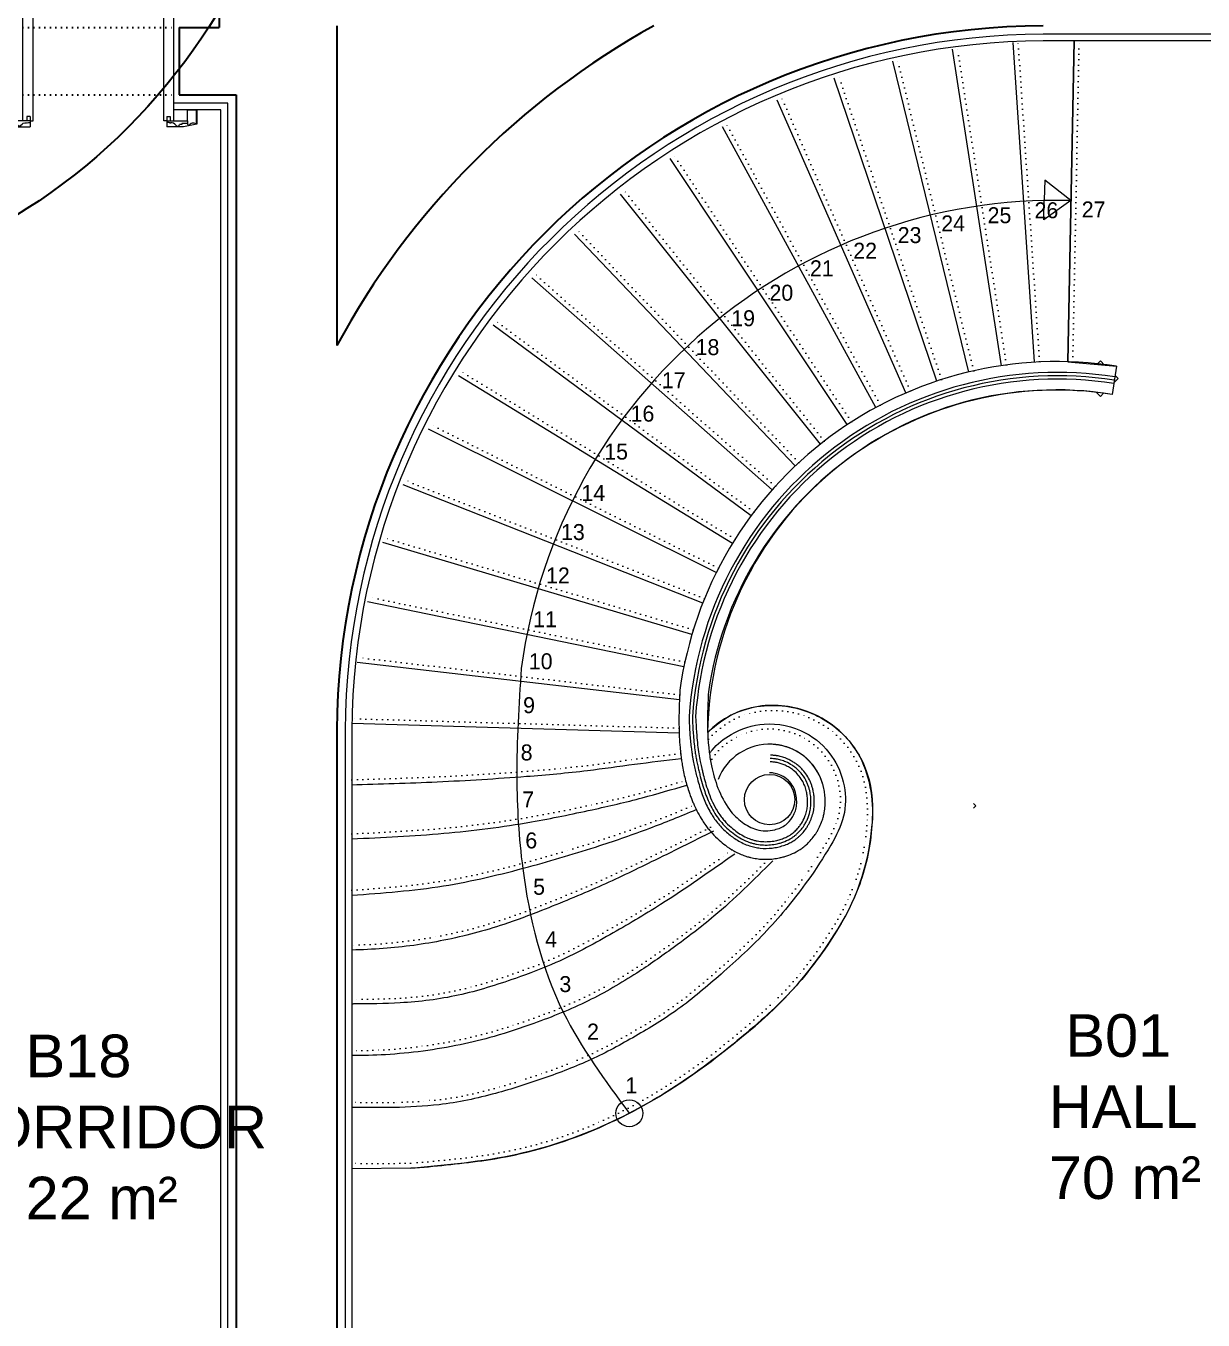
# Model space of a CAD drawing. Header units: millimetres. Extents: x 4346 to 24970, y -10214 to -5839.
# Drawn here: x 6096 to 6798, y -8103 to -7332 of the extents above; entities that cross this region are included whole.
import ezdxf

# ---------------------------------------------------------------- set-up
doc = ezdxf.new("R2010")
doc.units = ezdxf.units.MM
doc.linetypes.add('A190-SU-10.01-01_R01$0$DOT2', pattern=[3.175, 0, -3.175])
for name, color, linetype, lineweight in [('a_merdiven', 115, 'Continuous', 0), ('Duvar', 7, 'Continuous', 30), ('duvar mevcut', 55, 'Continuous', 30), ('QAPI_UST_KESIM', 1, 'Continuous', 5), ('WL - ALÇIPAN KAPLAMA', 30, 'Continuous', 15), ('YAZıMAHAL', 152, 'Continuous', 20)]:
    doc.layers.add(name, color=color, linetype=linetype, lineweight=lineweight)
doc.layers.add('a_mermer', color=143, linetype='Continuous', lineweight=0, transparency=0.2)
doc.layers.add('a_parke', color=35, linetype='Continuous', lineweight=0, transparency=0.2)
doc.styles.add('STYLUS BT', font='stylu.ttf')

# ---------------------------------------------------------------- blocks, each defined once
blk = doc.blocks.new('strs')
at = {"layer": 'a_merdiven'}
for p, q in [((19685.5, -1352.95), (19656.32, -1164.43)), ((19705.17, -1350.67), (19692.44, -1160.43)), ((19724.96, -1350.6), (19728.78, -1159.48)), ((19666.07, -1356.72), (19620.67, -1171.51)), ((19647.01, -1362.13), (19585.77, -1181.64)), ((19628.49, -1369.2), (19551.85, -1194.73)), ((19610.65, -1377.87), (19519.18, -1210.69)), ((19593.63, -1388.06), (19488, -1229.41)), ((19577.56, -1399.71), (19458.53, -1250.75)), ((19562.57, -1412.72), (19431, -1274.55)), ((19548.77, -1426.99), (19405.61, -1300.65)), ((19536.26, -1442.42), (19382.54, -1328.85)), ((19754.06, -1353.29), (19751.41, -1370.08)), ((19525.15, -1458.88), (19361.99, -1358.95)), ((19515.52, -1476.26), (19344.1, -1390.73)), ((19507.45, -1494.4), (19329, -1423.95)), ((19501, -1513.18), (19316.82, -1458.37)), ((19496.21, -1532.45), (19307.66, -1493.74)), ((19493.62, -1552.12), (19301.58, -1529.8)), ((19493.43, -1571.91), (19298.65, -1566.26)), ((19323.38, -1795.01), (19298.37, -1795.04)), ((19333.44, -1831.19), (19298.37, -1831.43))]:
    blk.add_line(p, q, dxfattribs=at)
at = {"layer": 'a_merdiven', "color": 31, "linetype": 'A190-SU-10.01-01_R01$0$DOT2', "true_color": 0xfecc66}
for p, q in [((19688.47, -1352.53), (19659.29, -1163.98)), ((19708.17, -1350.47), (19695.44, -1160.24)), ((19727.96, -1350.7), (19731.78, -1159.48)), ((19668.98, -1356.01), (19623.59, -1170.81)), ((19649.86, -1361.2), (19588.61, -1180.69)), ((19631.25, -1368.03), (19554.61, -1193.54)), ((19613.3, -1376.46), (19521.82, -1209.27)), ((19596.15, -1386.43), (19490.51, -1227.76)), ((19579.93, -1397.86), (19460.89, -1248.89)), ((19564.76, -1410.67), (19433.19, -1272.5)), ((19550.77, -1424.76), (19407.61, -1298.42)), ((19538.06, -1440.02), (19384.35, -1326.45)), ((19526.74, -1456.34), (19363.58, -1356.41)), ((19516.88, -1473.58), (19345.46, -1388.06)), ((19508.57, -1491.62), (19330.13, -1421.17)), ((19501.87, -1510.31), (19317.71, -1455.51)), ((19496.82, -1529.51), (19308.3, -1490.81)), ((19493.75, -1549.11), (19301.93, -1526.82)), ((19493.34, -1568.9), (19298.73, -1563.27)), ((19323.38, -1792.01), (19298.37, -1792.04)), ((19333.42, -1828.19), (19298.37, -1828.43))]:
    blk.add_line(p, q, dxfattribs=at)
at = {"layer": 'a_merdiven', "color": 6}
for points in [[(19726.88, -1254.55), (19711.27, -1242.41), (19711.04, -1254.23)], [(19726.88, -1254.55), (19710.8, -1266.06), (19711.04, -1254.23)]]:
    blk.add_lwpolyline(points, dxfattribs=at)
at = {"layer": 'a_merdiven'}
blk.add_circle((19547.33, -1611.54), 15, dxfattribs=at)
at = {"layer": 'a_merdiven', "color": 6}
blk.add_circle((19463.72, -1798.41), 8, dxfattribs=at)
for centre, radius, start, end in [((19718.42, -1576.46), 322.02, 88.49533, 172.31332), ((19718.95, -1577.1), 220.12, 81.08506, 176.07052), ((19718.93, -1577.13), 218.14, 81.08179, 176.05249), ((19718.87, -1577.21), 216.22, 81.07141, 175.99595)]:
    blk.add_arc(centre, radius, start, end, dxfattribs=at)
at = {"layer": 'a_merdiven'}
for centre, radius, start, end in [((19718.68, -1577.5), 226.98, 81.03248, 172.09795), ((19718.68, -1577.5), 209.98, 81.03248, 171.70322), ((19547.33, -1611.54), 33, 15.80292, 158.69881)]:
    blk.add_arc(centre, radius, start, end, dxfattribs=at)
at = {"layer": 'a_merdiven', "color": 6}
blk.add_spline([(19399.29, -1533.39), (19396.66, -1598.07, 0), (19400.2, -1652.5, 0), (19424.37, -1738.11, 0), (19463.72, -1798.41)], degree=3, dxfattribs=at)
at = {"layer": 'a_merdiven'}
for points, knots in [([(19493.85, -1546.29), (19493.77, -1548.96), (19493.63, -1551.69), (19493.45, -1556.05), (19493.39, -1557.65), (19493.33, -1560.48), (19493.31, -1561.71), (19493.29, -1564.17), (19493.29, -1565.4), (19493.33, -1569.12), (19493.4, -1571.61), (19493.63, -1576.19), (19493.78, -1578.28), (19494.09, -1581.73), (19494.23, -1583.09), (19494.5, -1585.48), (19494.64, -1586.52), (19494.93, -1588.61), (19495.09, -1589.67), (19495.49, -1592.13), (19495.75, -1593.54), (19496.34, -1596.38), (19496.66, -1597.8), (19497.73, -1602.03), (19498.57, -1604.84), (19499.85, -1608.53), (19500.18, -1609.44), (19500.82, -1611.09), (19501.11, -1611.83), (19501.73, -1613.34), (19502.06, -1614.1), (19503.07, -1616.38), (19503.82, -1617.91), (19505.44, -1620.96), (19506.31, -1622.48), (19507.89, -1624.94), (19508.54, -1625.9), (19509.81, -1627.65), (19510.42, -1628.45), (19511.68, -1630), (19512.34, -1630.77), (19514.36, -1633), (19515.8, -1634.43), (19518.48, -1636.8), (19519.69, -1637.78), (19522.49, -1639.85), (19524.16, -1640.97), (19527.84, -1643.04), (19529.84, -1644), (19532.74, -1645.06), (19533.46, -1645.3), (19534.8, -1645.7), (19535.4, -1645.87), (19536.6, -1646.16), (19537.2, -1646.29), (19539, -1646.64), (19540.2, -1646.8), (19544.18, -1647.18), (19546.93, -1647.13), (19550.84, -1646.67), (19552.03, -1646.47), (19553.93, -1646.07), (19554.65, -1645.9), (19556.1, -1645.51), (19556.83, -1645.29), (19559.05, -1644.55), (19560.57, -1643.94), (19563.62, -1642.43), (19565.15, -1641.52), (19567.04, -1640.16), (19567.41, -1639.87), (19568.14, -1639.3), (19568.49, -1639), (19569.52, -1638.1), (19570.18, -1637.48), (19571.73, -1635.88), (19572.58, -1634.88), (19573.87, -1633.19), (19574.35, -1632.52), (19575.15, -1631.3), (19575.48, -1630.77), (19576.12, -1629.68), (19576.42, -1629.12), (19577.3, -1627.42), (19577.82, -1626.25), (19578.63, -1624.11), (19578.95, -1623.17), (19579.44, -1621.44), (19579.63, -1620.67), (19579.88, -1619.4), (19579.97, -1618.93), (19580.11, -1618.08), (19580.16, -1617.7), (19580.25, -1616.97), (19580.29, -1616.61), (19580.39, -1615.54), (19580.43, -1614.85), (19580.48, -1613.41), (19580.47, -1612.67), (19580.45, -1611.56), (19580.43, -1611.17), (19580.4, -1610.53), (19580.38, -1610.26), (19580.34, -1609.73), (19580.32, -1609.46), (19580.24, -1608.63), (19580.18, -1608.07), (19579.95, -1606.34), (19579.73, -1605.13), (19579.28, -1603.27), (19579.12, -1602.65), (19578.75, -1601.43), (19578.55, -1600.82), (19577.89, -1599.03), (19577.38, -1597.86), (19576.2, -1595.51), (19575.52, -1594.33), (19573.41, -1591.17), (19571.83, -1589.29), (19569.52, -1587.1), (19568.99, -1586.63), (19567.95, -1585.77), (19567.45, -1585.37), (19566.43, -1584.63), (19565.91, -1584.27), (19564.35, -1583.26), (19563.3, -1582.66), (19561.38, -1581.7), (19560.52, -1581.31), (19559.32, -1580.82), (19558.97, -1580.68), (19558.25, -1580.42), (19557.88, -1580.29), (19556.75, -1579.91), (19555.96, -1579.68), (19554.45, -1579.31), (19553.73, -1579.15), (19552.71, -1578.98), (19552.41, -1578.93), (19551.84, -1578.85), (19551.58, -1578.81), (19551.08, -1578.76), (19550.84, -1578.73), (19550.16, -1578.67), (19549.75, -1578.64), (19548.83, -1578.58), (19548.39, -1578.57), (19548.04, -1578.55)], [0, 0, 0, 0, 7.994144, 7.994144, 12.496912, 12.496912, 15.885253, 15.885253, 19.273595, 19.273595, 26.050278, 26.050278, 31.682613, 31.682613, 35.31206, 35.31206, 38.075212, 38.075212, 40.838364, 40.838364, 44.468249, 44.468249, 48.098133, 48.098133, 55.357901, 55.357901, 57.747127, 57.747127, 59.712725, 59.712725, 61.678323, 61.678323, 65.609519, 65.609519, 69.479302, 69.479302, 71.942703, 71.942703, 74.028637, 74.028637, 76.114571, 76.114571, 80.286439, 80.286439, 83.461675, 83.461675, 87.346591, 87.346591, 91.231506, 91.231506, 92.485885, 92.485885, 93.47742, 93.47742, 94.468954, 94.468954, 96.452024, 96.452024, 101.072634, 101.072634, 103.135599, 103.135599, 104.395468, 104.395468, 105.655336, 105.655336, 108.175073, 108.175073, 110.69481, 110.69481, 111.325744, 111.325744, 111.956678, 111.956678, 113.218546, 113.218546, 115.147723, 115.147723, 116.411259, 116.411259, 117.387283, 117.387283, 118.363308, 118.363308, 120.315356, 120.315356, 121.791431, 121.791431, 122.953491, 122.953491, 123.646679, 123.646679, 124.18275, 124.18275, 124.718821, 124.718821, 125.790963, 125.790963, 127.029841, 127.029841, 127.723726, 127.723726, 128.207707, 128.207707, 128.691687, 128.691687, 129.659649, 129.659649, 131.595572, 131.595572, 132.529416, 132.529416, 133.46326, 133.46326, 135.330948, 135.330948, 137.309468, 137.309468, 140.830311, 140.830311, 141.822763, 141.822763, 142.722508, 142.722508, 143.622254, 143.622254, 145.421744, 145.421744, 146.865699, 146.865699, 147.447981, 147.447981, 148.030264, 148.030264, 149.194829, 149.194829, 150.159785, 150.159785, 150.539472, 150.539472, 150.881822, 150.881822, 151.224172, 151.224172, 151.908872, 151.908872, 152.938354, 152.938354, 152.938354, 152.938354]), ([(19510.41, -1571.6), (19510.62, -1571.38), (19516.58, -1565.4), (19533.7, -1554.55), (19565, -1554.43), (19592.25, -1570.38), (19608.33, -1596.53), (19609.53, -1628.68), (19602.29, -1664.37), (19582.7, -1698.82), (19561.11, -1725.96), (19533.12, -1751.42), (19500.21, -1777.81), (19452.65, -1805.93), (19396.18, -1825.71), (19354.7, -1829.33), (19333.44, -1831.19)], [26.944359, 26.944359, 26.944359, 26.944359, 27.85683, 51.978366, 85.854137, 115.71845, 143.144076, 174.066693, 209.760026, 251.383513, 291.470686, 313.413542, 364.760453, 417.778648, 478.487867, 542.309002, 542.309002, 542.309002, 542.309002]), ([(19512.05, -1583.36), (19512.39, -1582.9), (19515.73, -1578.59), (19525.57, -1570.75), (19545.29, -1564.36), (19568.3, -1569.23), (19585.22, -1584.22), (19592.93, -1602.68), (19592.75, -1622.07), (19583.01, -1640.79), (19567.83, -1663.59), (19546.57, -1690.08), (19519.65, -1714.59), (19494.08, -1736.52), (19467.49, -1752.6), (19441.11, -1767.11), (19412.85, -1777.72), (19382.81, -1787.44), (19352.85, -1793.93), (19332.39, -1794.68), (19323.38, -1795.01)], [29.39802, 29.39802, 29.39802, 29.39802, 31.136774, 45.717901, 66.342359, 91.37658, 112.399487, 131.725364, 149.735938, 168.600055, 193.900998, 232.228186, 269.935074, 303.042419, 333.036478, 362.939338, 393.258497, 423.372481, 457.709915, 484.713433, 484.713433, 484.713433, 484.713433]), ([(19513.81, -1630.32), (19501.51, -1636.48, 0), (19478.9, -1647.78, 0), (19444.97, -1664.09, 0), (19415.5, -1676.13, 0), (19385, -1687.72, 0), (19353.53, -1696.03, 0), (19323.01, -1700.22, 0), (19304.6, -1701.01, 0), (19298.37, -1701.19, 0)], [0, 0, 0, 0, 41.289005, 75.831161, 112.899459, 136.76564, 173.679948, 210.25202, 228.94832, 228.94832, 228.94832, 228.94832]), ([(19526.59, -1643.93), (19512, -1654.2, 0), (19487.81, -1671.23, 0), (19451.96, -1692.4, 0), (19423.39, -1707.94, 0), (19392.9, -1719.32, 0), (19362.24, -1729.05, 0), (19329.58, -1733.15, 0), (19308.32, -1733.16, 0), (19298.7, -1733.31, 0), (19298.37, -1733.32, 0)], [0, 0, 0, 0, 53.48838, 88.688578, 124.885066, 150.817968, 186.22769, 221.125248, 249.011487, 250.001782, 250.001782, 250.001782, 250.001782]), ([(19549.17, -1648.03), (19537.79, -1659.36, 0), (19519.15, -1677.92, 0), (19491.13, -1699.09, 0), (19466.48, -1716.47, 0), (19439.04, -1732.42, 0), (19410.1, -1744.02, 0), (19384.56, -1752.53, 0), (19355.18, -1759.68, 0), (19326.7, -1763.54, 0), (19305.03, -1764.04, 0), (19298.37, -1764.09, 0)], [0, 0, 0, 0, 48.111434, 78.786696, 105.198492, 138.584397, 173.703695, 198.524767, 219.292441, 264.362838, 284.343332, 284.343332, 284.343332, 284.343332])]:
    blk.add_open_spline(points, degree=3, knots=knots, dxfattribs=at)
for points in [[(19510.89, -1547.2), (19510.33, -1560.64), (19511.37, -1583.28), (19512.67, -1591.39), (19516.57, -1604.68), (19523.41, -1617.44), (19531.07, -1625.05), (19539.52, -1629.37), (19550.37, -1629.44), (19556.9, -1626.5), (19560.75, -1622.26), (19563.28, -1615.62), (19563.43, -1611.57), (19562.77, -1607.34), (19560.63, -1602.64), (19557.43, -1599.13), (19553.14, -1596.66), (19549.69, -1595.71), (19547.33, -1595.54)], [(19298.1, -1602.65), (19349.23, -1600.91, 0), (19402.39, -1597.63, 0), (19438.82, -1594.16, 0), (19466.87, -1590.41, 0), (19494.7, -1586.98)], [(19298.37, -1634.87), (19353.18, -1631.6, 0), (19405.42, -1624.76, 0), (19441.53, -1617.55, 0), (19471.44, -1610.44, 0), (19498.01, -1602.86)], [(19298.37, -1668.49), (19352.94, -1662.94, 0), (19403.68, -1651.56, 0), (19446.16, -1638.93, 0), (19475.85, -1628.54, 0), (19503.62, -1617.48)]]:
    blk.add_spline(points, degree=3, dxfattribs=at)
at = {"layer": 'a_merdiven', "color": 31, "linetype": 'A190-SU-10.01-01_R01$0$DOT2', "true_color": 0xfecc66}
for points, knots in [([(19510.82, -1575.56), (19511.74, -1574.52), (19512.7, -1573.52), (19515.35, -1570.97), (19517.1, -1569.5), (19522.58, -1565.46), (19526.57, -1563.25), (19532.86, -1560.84), (19534.99, -1560.2), (19539.33, -1559.19), (19541.55, -1558.83), (19548.26, -1558.16), (19552.83, -1558.28), (19560.3, -1559.37), (19563.25, -1560.05), (19568.99, -1561.85), (19571.78, -1562.98), (19579.81, -1567), (19584.73, -1570.53), (19593.2, -1578.97), (19596.77, -1583.91), (19600.6, -1591.5), (19601.58, -1593.83), (19603.22, -1598.64), (19603.87, -1601.14), (19604.85, -1606.24), (19605.19, -1608.84), (19605.65, -1614.76), (19605.7, -1618.1), (19605.53, -1623.85), (19605.38, -1626.27), (19604.97, -1631.07), (19604.69, -1633.46), (19603.69, -1640.58), (19602.77, -1645.28), (19600.58, -1653.78), (19599.39, -1657.61), (19596.63, -1665.13), (19595.06, -1668.83), (19589.85, -1679.75), (19585.74, -1686.8), (19579.58, -1696.22), (19577.83, -1698.77), (19574.27, -1703.8), (19572.44, -1706.28), (19566.83, -1713.59), (19562.9, -1718.3), (19556.71, -1725.06), (19554.6, -1727.25), (19550.28, -1731.55), (19548.07, -1733.65), (19543.36, -1737.99), (19540.86, -1740.22), (19533.28, -1746.87), (19528.15, -1751.21), (19515.61, -1761.37), (19508.12, -1767.08), (19485.03, -1783.33), (19468.8, -1792.98), (19434.71, -1808.94), (19416.84, -1815.24), (19392.52, -1820.83), (19386.41, -1821.98), (19374.11, -1823.95), (19367.91, -1824.76), (19352.24, -1826.53), (19342.72, -1827.36), (19333.18, -1828.2)], [24.282594, 24.282594, 24.282594, 24.282594, 28.649961, 28.649961, 35.789171, 35.789171, 50.067592, 50.067592, 57.092252, 57.092252, 64.116912, 64.116912, 78.166232, 78.166232, 87.52705, 87.52705, 96.887868, 96.887868, 115.609504, 115.609504, 134.33114, 134.33114, 142.256628, 142.256628, 150.418781, 150.418781, 158.580934, 158.580934, 168.793318, 168.793318, 176.106528, 176.106528, 183.419738, 183.419738, 198.046157, 198.046157, 210.388996, 210.388996, 222.731835, 222.731835, 247.417512, 247.417512, 256.740346, 256.740346, 266.06318, 266.06318, 284.708848, 284.708848, 293.983158, 293.983158, 303.257468, 303.257468, 313.379245, 313.379245, 333.622799, 333.622799, 362.078589, 362.078589, 418.99017, 418.99017, 475.90175, 475.90175, 494.782041, 494.782041, 513.662332, 513.662332, 542.309002, 542.309002, 542.309002, 542.309002]), ([(19512.97, -1587.35), (19513.51, -1586.48), (19514.09, -1585.63), (19515.35, -1583.96), (19516.05, -1583.14), (19517.52, -1581.55), (19518.3, -1580.8), (19520.75, -1578.62), (19522.53, -1577.3), (19525.76, -1575.28), (19527.15, -1574.51), (19529.99, -1573.12), (19531.45, -1572.49), (19535.9, -1570.87), (19538.97, -1570.11), (19543.87, -1569.48), (19545.67, -1569.37), (19549.29, -1569.39), (19551.1, -1569.52), (19556.51, -1570.25), (19560.06, -1571.2), (19565.83, -1573.57), (19568.14, -1574.78), (19572.49, -1577.6), (19574.53, -1579.22), (19578.32, -1582.83), (19580.06, -1584.83), (19583.91, -1590.21), (19585.76, -1593.78), (19587.96, -1600.02), (19588.6, -1602.58), (19589.77, -1610.01), (19589.7, -1614.97), (19588.49, -1620.73), (19588.22, -1621.79), (19587.57, -1623.91), (19587.2, -1624.97), (19585.97, -1628.11), (19584.99, -1630.19), (19583.02, -1633.97), (19582.06, -1635.68), (19580.07, -1639.09), (19579.06, -1640.78), (19575.96, -1645.79), (19573.81, -1649.07), (19569.77, -1654.96), (19567.91, -1657.59), (19564.11, -1662.8), (19562.17, -1665.38), (19556.23, -1673.03), (19552.12, -1678), (19545.72, -1685.16), (19543.58, -1687.47), (19539.19, -1692.01), (19536.96, -1694.25), (19530.15, -1700.87), (19525.46, -1705.16), (19518.53, -1711.35), (19516.33, -1713.3), (19511.92, -1717.16), (19509.71, -1719.07), (19503.04, -1724.74), (19498.53, -1728.4), (19491.61, -1733.56), (19489.29, -1735.21), (19484.57, -1738.43), (19482.17, -1739.99), (19476.07, -1743.83), (19472.34, -1746.07), (19466.41, -1749.53), (19464.24, -1750.78), (19459.9, -1753.24), (19457.72, -1754.46), (19451.17, -1758.03), (19446.77, -1760.31), (19439.93, -1763.57), (19437.54, -1764.66), (19432.7, -1766.75), (19430.25, -1767.76), (19422.88, -1770.69), (19417.89, -1772.52), (19408.47, -1775.83), (19404.06, -1777.33), (19395.21, -1780.18), (19390.77, -1781.54), (19377.38, -1785.33), (19368.34, -1787.5), (19355.85, -1789.59), (19352.45, -1790.07), (19345.64, -1790.82), (19342.21, -1791.09), (19333.63, -1791.63), (19328.46, -1791.82), (19323.27, -1792.01)], [26.512942, 26.512942, 26.512942, 26.512942, 29.831995, 29.831995, 33.369135, 33.369135, 36.906275, 36.906275, 43.980556, 43.980556, 48.993462, 48.993462, 54.006369, 54.006369, 64.032182, 64.032182, 69.792992, 69.792992, 75.553802, 75.553802, 87.075422, 87.075422, 95.320735, 95.320735, 103.566047, 103.566047, 111.98561, 111.98561, 124.716198, 124.716198, 133.050163, 133.050163, 148.584833, 148.584833, 152.167605, 152.167605, 155.750378, 155.750378, 162.915922, 162.915922, 168.877548, 168.877548, 174.839174, 174.839174, 186.762426, 186.762426, 196.524437, 196.524437, 206.286448, 206.286448, 225.810471, 225.810471, 235.395683, 235.395683, 244.980895, 244.980895, 264.151318, 264.151318, 272.957317, 272.957317, 281.763316, 281.763316, 299.375314, 299.375314, 308.066574, 308.066574, 316.757833, 316.757833, 329.912739, 329.912739, 337.429452, 337.429452, 344.946165, 344.946165, 359.979591, 359.979591, 367.997208, 367.997208, 376.014824, 376.014824, 392.050056, 392.050056, 406.088465, 406.088465, 420.126874, 420.126874, 448.203692, 448.203692, 458.673571, 458.673571, 469.143451, 469.143451, 484.713433, 484.713433, 484.713433, 484.713433]), ([(19298.37, -1599.65, 0), (19315.25, -1599.16, 0), (19349.89, -1598.17, 0), (19396.65, -1595.25, 0), (19435.9, -1591.81, 0), (19466.55, -1587.3, 0), (19485.2, -1585.09, 0), (19494.49, -1583.98)], [0.483102, 0.483102, 0.483102, 0.483102, 51.164777, 104.428343, 141.014504, 169.316225, 197.360959, 197.360959, 197.360959, 197.360959]), ([(19298.37, -1631.87, 0), (19316.57, -1631.04, 0), (19352.33, -1629.41, 0), (19400.06, -1623.2, 0), (19439.33, -1615.13, 0), (19470.26, -1608, 0), (19488.93, -1602.48, 0), (19497.76, -1599.87)], [0.249507, 0.249507, 0.249507, 0.249507, 54.913914, 107.601041, 144.414461, 175.161613, 202.796457, 202.796457, 202.796457, 202.796457]), ([(19298.37, -1665.54, 0), (19316.37, -1664.22, 0), (19351.69, -1661.6, 0), (19400.55, -1649.71, 0), (19441.38, -1637.63, 0), (19474.68, -1626.09, 0), (19493.61, -1618.35, 0), (19502.83, -1614.58)], [0.790534, 0.790534, 0.790534, 0.790534, 54.859937, 106.854717, 151.178474, 182.633505, 212.527169, 212.527169, 212.527169, 212.527169]), ([(19512.01, -1628, 0), (19500.13, -1633.95, 0), (19477.94, -1645.04, 0), (19444.43, -1661.14, 0), (19414.96, -1673.18, 0), (19384.46, -1684.77, 0), (19352.99, -1693.08, 0), (19322.65, -1697.25, 0), (19304.42, -1698.04, 0), (19298.37, -1698.22, 0)], [1.414728, 1.414728, 1.414728, 1.414728, 41.289005, 75.831161, 112.899459, 136.76564, 173.679948, 210.25202, 228.411147, 228.411147, 228.411147, 228.411147]), ([(19525.03, -1641.46, 0), (19510.59, -1651.63, 0), (19486.54, -1668.54, 0), (19450.85, -1689.61, 0), (19422.28, -1705.15, 0), (19391.78, -1716.53, 0), (19361.13, -1726.27, 0), (19328.51, -1730.36, 0), (19307.62, -1730.38, 0), (19298.37, -1730.51, 0)], [0.543378, 0.543378, 0.543378, 0.543378, 53.48838, 88.688578, 124.885066, 150.817968, 186.22769, 221.125248, 248.886832, 248.886832, 248.886832, 248.886832]), ([(19546.61, -1647.05, 0), (19535.88, -1657.72, 0), (19517.82, -1675.53, 0), (19490.54, -1696.15, 0), (19465.89, -1713.52, 0), (19438.45, -1729.48, 0), (19409.51, -1741.07, 0), (19383.98, -1749.59, 0), (19354.59, -1756.74, 0), (19326.31, -1760.57, 0), (19304.83, -1761.09, 0), (19298.37, -1761.14, 0)], [2.77027, 2.77027, 2.77027, 2.77027, 48.111434, 78.786696, 105.198492, 138.584397, 173.703695, 198.524767, 219.292441, 264.362838, 283.754761, 283.754761, 283.754761, 283.754761])]:
    blk.add_open_spline(points, degree=3, knots=knots, dxfattribs=at)
at = {"layer": 'a_merdiven', "color": 6}
for points, knots in [([(19499.35, -1562.01), (19499.53, -1567.98), (19499.68, -1570.59), (19500.09, -1575.91), (19500.35, -1578.62), (19500.82, -1582.29), (19500.95, -1583.21), (19501.21, -1584.86), (19501.33, -1585.6), (19501.59, -1587.06), (19501.72, -1587.78), (19502.1, -1589.69), (19502.34, -1590.87), (19502.86, -1593.22), (19503.13, -1594.39), (19503.69, -1596.75), (19503.99, -1597.94), (19505.1, -1602.19), (19506.02, -1605.31), (19508.09, -1611.06), (19509.19, -1613.74), (19511.22, -1617.77), (19511.97, -1619.13), (19513.34, -1621.35), (19513.92, -1622.22), (19515.25, -1624.08), (19516.02, -1625.07), (19517.62, -1626.96), (19518.45, -1627.88), (19520.29, -1629.73), (19521.31, -1630.66), (19523.26, -1632.31), (19524.19, -1633.04), (19526.11, -1634.43), (19527.12, -1635.11), (19529.27, -1636.4), (19530.39, -1637.01), (19532.78, -1638.14), (19534.03, -1638.64), (19535.87, -1639.24), (19536.39, -1639.4), (19537.45, -1639.68), (19537.99, -1639.81), (19539.59, -1640.14), (19540.66, -1640.31), (19544.1, -1640.66), (19546.46, -1640.63), (19549.93, -1640.24), (19551.06, -1640.05), (19552.72, -1639.68), (19553.26, -1639.55), (19554.94, -1639.09), (19556.09, -1638.71), (19558.13, -1637.89), (19559.01, -1637.48), (19560.78, -1636.54), (19561.65, -1636), (19562.98, -1635.08), (19563.44, -1634.73), (19564.32, -1634.02), (19564.74, -1633.65), (19566.16, -1632.34), (19567.07, -1631.35), (19568.42, -1629.64), (19568.92, -1628.95), (19569.74, -1627.71), (19570.07, -1627.15), (19570.71, -1626.02), (19571.01, -1625.44), (19571.83, -1623.73), (19572.3, -1622.56), (19573.08, -1620.14), (19573.39, -1618.88), (19573.69, -1617.04), (19573.77, -1616.48), (19573.88, -1615.4), (19573.92, -1614.87), (19573.96, -1613.84), (19573.97, -1613.33), (19573.97, -1612.43), (19573.96, -1612.02), (19573.93, -1611.39), (19573.92, -1611.16), (19573.89, -1610.7), (19573.88, -1610.47), (19573.84, -1610), (19573.82, -1609.76), (19573.75, -1609.04), (19573.69, -1608.56), (19573.55, -1607.57), (19573.46, -1607.06), (19573.23, -1605.89), (19573.08, -1605.21), (19572.7, -1603.85), (19572.48, -1603.18), (19572, -1601.85), (19571.73, -1601.19), (19570.88, -1599.32), (19570.23, -1598.14), (19568.74, -1595.86), (19567.9, -1594.77), (19566.28, -1592.98), (19565.54, -1592.25), (19564.14, -1591.04), (19563.51, -1590.54), (19562.24, -1589.63), (19561.59, -1589.21), (19560.23, -1588.4), (19559.52, -1588.03), (19558.37, -1587.48), (19557.93, -1587.28), (19557.18, -1586.96), (19556.88, -1586.84), (19556.09, -1586.54), (19555.61, -1586.38), (19554.62, -1586.06), (19554.11, -1585.92), (19553.18, -1585.69), (19552.77, -1585.6), (19552.07, -1585.46), (19551.78, -1585.41), (19551.26, -1585.33), (19551.03, -1585.3), (19550.59, -1585.24), (19550.38, -1585.22), (19549.97, -1585.18), (19549.78, -1585.16), (19549.33, -1585.13), (19549.08, -1585.11), (19548.62, -1585.08), (19548.42, -1585.07), (19548.07, -1585.06), (19547.92, -1585.05), (19547.77, -1585.05)], [0, 0, 0, 0, 7.635333, 7.635333, 15.270666, 15.270666, 17.786849, 17.786849, 19.794845, 19.794845, 21.802841, 21.802841, 25.170328, 25.170328, 28.613919, 28.613919, 32.05751, 32.05751, 40.859041, 40.859041, 48.186666, 48.186666, 51.928176, 51.928176, 54.361997, 54.361997, 57.222522, 57.222522, 60.083047, 60.083047, 63.277047, 63.277047, 66.023543, 66.023543, 68.77004, 68.77004, 71.516537, 71.516537, 74.263033, 74.263033, 75.332019, 75.332019, 76.401005, 76.401005, 78.538977, 78.538977, 83.2803, 83.2803, 85.61048, 85.61048, 86.744595, 86.744595, 89.104949, 89.104949, 90.916042, 90.916042, 92.727134, 92.727134, 93.702428, 93.702428, 94.677721, 94.677721, 97.097468, 97.097468, 98.688249, 98.688249, 99.915849, 99.915849, 101.143449, 101.143449, 103.478026, 103.478026, 105.812603, 105.812603, 106.811526, 106.811526, 107.810449, 107.810449, 108.809372, 108.809372, 109.64196, 109.64196, 110.139042, 110.139042, 110.636123, 110.636123, 111.133205, 111.133205, 112.127367, 112.127367, 113.12153, 113.12153, 114.408836, 114.408836, 115.696142, 115.696142, 116.983447, 116.983447, 119.429141, 119.429141, 121.891016, 121.891016, 123.752452, 123.752452, 125.150118, 125.150118, 126.547783, 126.547783, 128.033957, 128.033957, 128.945405, 128.945405, 129.579375, 129.579375, 130.515142, 130.515142, 131.450908, 131.450908, 132.166045, 132.166045, 132.650427, 132.650427, 133.020955, 133.020955, 133.391482, 133.391482, 133.76201, 133.76201, 134.27558, 134.27558, 134.78915, 134.78915, 135.204873, 135.204873, 135.204873, 135.204873]), ([(19501.3, -1562.11), (19501.53, -1567.91), (19501.68, -1570.54), (19502.03, -1574.93), (19502.18, -1576.66), (19502.53, -1579.92), (19502.72, -1581.46), (19503.09, -1584), (19503.26, -1585), (19503.6, -1586.98), (19503.79, -1587.96), (19504.21, -1590.01), (19504.44, -1591.08), (19504.88, -1593.08), (19505.09, -1594), (19505.53, -1595.86), (19505.76, -1596.79), (19506.48, -1599.61), (19507, -1601.5), (19508.02, -1604.84), (19508.5, -1606.28), (19509.53, -1609.17), (19510.1, -1610.63), (19511.98, -1615.01), (19513.48, -1617.94), (19516.19, -1622), (19517.09, -1623.21), (19519, -1625.52), (19520.01, -1626.63), (19522.2, -1628.78), (19523.39, -1629.83), (19525.85, -1631.8), (19527.13, -1632.72), (19529.9, -1634.48), (19531.38, -1635.3), (19533.78, -1636.38), (19534.63, -1636.72), (19536.16, -1637.24), (19536.84, -1637.45), (19538.2, -1637.81), (19538.89, -1637.96), (19540.95, -1638.35), (19542.34, -1638.5), (19546.47, -1638.67), (19549.21, -1638.41), (19552.62, -1637.65), (19553.37, -1637.45), (19554.89, -1636.99), (19555.65, -1636.73), (19557.85, -1635.85), (19559.29, -1635.13), (19561.16, -1633.92), (19561.63, -1633.59), (19562.55, -1632.89), (19562.99, -1632.52), (19564.27, -1631.39), (19565.04, -1630.59), (19566.46, -1628.93), (19567.11, -1628.07), (19568.11, -1626.54), (19568.5, -1625.89), (19569.23, -1624.55), (19569.57, -1623.86), (19570.49, -1621.74), (19570.99, -1620.26), (19571.47, -1618.16), (19571.58, -1617.6), (19571.76, -1616.46), (19571.82, -1615.9), (19571.92, -1614.79), (19571.95, -1614.25), (19571.98, -1613.15), (19571.97, -1612.58), (19571.94, -1611.49), (19571.91, -1610.97), (19571.83, -1609.92), (19571.78, -1609.38), (19571.64, -1608.29), (19571.55, -1607.73), (19571.32, -1606.52), (19571.18, -1605.86), (19570.82, -1604.53), (19570.61, -1603.87), (19570.14, -1602.57), (19569.88, -1601.94), (19568.79, -1599.57), (19567.79, -1597.92), (19565.9, -1595.52), (19565.15, -1594.68), (19563.79, -1593.37), (19563.22, -1592.87), (19562.03, -1591.93), (19561.42, -1591.49), (19559.55, -1590.28), (19558.26, -1589.6), (19556.49, -1588.84), (19556.02, -1588.65), (19554.61, -1588.14), (19553.63, -1587.84), (19552.18, -1587.52), (19551.75, -1587.43), (19551.02, -1587.31), (19550.71, -1587.27), (19549.81, -1587.16), (19549.26, -1587.12), (19548.37, -1587.07), (19548, -1587.06), (19547.69, -1587.05)], [0, 0, 0, 0, 7.763528, 7.763528, 12.703628, 12.703628, 17.026047, 17.026047, 19.803583, 19.803583, 22.581119, 22.581119, 25.697854, 25.697854, 28.441559, 28.441559, 31.185263, 31.185263, 36.672673, 36.672673, 40.811653, 40.811653, 44.950632, 44.950632, 53.228592, 53.228592, 56.847338, 56.847338, 60.466083, 60.466083, 64.292331, 64.292331, 68.118578, 68.118578, 71.944825, 71.944825, 73.918407, 73.918407, 75.390725, 75.390725, 76.863043, 76.863043, 79.80768, 79.80768, 85.696952, 85.696952, 87.372602, 87.372602, 89.048253, 89.048253, 92.20573, 92.20573, 93.282255, 93.282255, 94.358779, 94.358779, 96.511829, 96.511829, 98.664878, 98.664878, 100.211926, 100.211926, 101.758973, 101.758973, 104.853067, 104.853067, 105.96342, 105.96342, 107.073773, 107.073773, 108.184126, 108.184126, 109.404408, 109.404408, 110.590213, 110.590213, 111.776018, 111.776018, 112.961824, 112.961824, 114.318772, 114.318772, 115.675721, 115.675721, 117.03267, 117.03267, 120.787811, 120.787811, 122.967501, 122.967501, 124.417506, 124.417506, 125.86751, 125.86751, 128.767518, 128.767518, 129.803069, 129.803069, 131.776441, 131.776441, 132.565613, 132.565613, 133.110409, 133.110409, 134.250506, 134.250506, 135.204873, 135.204873, 135.204873, 135.204873]), ([(19503.18, -1562.11), (19503.25, -1563.14), (19503.31, -1564.17), (19503.37, -1565.19), (19503.37, -1565.2), (19503.37, -1565.2), (19503.37, -1565.2), (19503.53, -1567.83), (19503.69, -1570.51), (19504.05, -1575.15), (19504.23, -1577.09), (19504.65, -1580.78), (19504.88, -1582.52), (19505.42, -1585.81), (19505.7, -1587.34), (19506.23, -1589.94), (19506.47, -1591.02), (19506.88, -1592.86), (19507.06, -1593.62), (19507.42, -1595.14), (19507.6, -1595.91), (19508.18, -1598.2), (19508.59, -1599.74), (19509.53, -1602.96), (19510.06, -1604.65), (19511.27, -1608.13), (19511.97, -1609.95), (19513.55, -1613.56), (19514.44, -1615.36), (19516.15, -1618.32), (19516.89, -1619.49), (19518.26, -1621.42), (19518.84, -1622.18), (19520.05, -1623.66), (19520.67, -1624.37), (19522.63, -1626.45), (19524.02, -1627.75), (19526.57, -1629.83), (19527.69, -1630.66), (19530.06, -1632.24), (19531.32, -1632.98), (19533.72, -1634.18), (19534.84, -1634.66), (19536.63, -1635.29), (19537.26, -1635.49), (19538.56, -1635.84), (19539.21, -1635.99), (19541.17, -1636.36), (19542.48, -1636.5), (19545.15, -1636.62), (19546.5, -1636.58), (19549.13, -1636.32), (19550.41, -1636.11), (19552.54, -1635.61), (19553.42, -1635.36), (19555.19, -1634.77), (19556.07, -1634.42), (19557.8, -1633.61), (19558.66, -1633.15), (19559.91, -1632.35), (19560.33, -1632.06), (19561.56, -1631.14), (19562.32, -1630.47), (19563.73, -1629.07), (19564.37, -1628.33), (19565.43, -1626.96), (19565.86, -1626.35), (19567.06, -1624.44), (19567.76, -1623.09), (19568.71, -1620.7), (19569.04, -1619.71), (19569.43, -1618.15), (19569.54, -1617.61), (19569.72, -1616.6), (19569.78, -1616.13), (19569.88, -1615.22), (19569.91, -1614.77), (19569.98, -1613.43), (19569.98, -1612.57), (19569.93, -1611.28), (19569.9, -1610.83), (19569.82, -1609.91), (19569.77, -1609.44), (19569.58, -1608.02), (19569.41, -1607.05), (19569.03, -1605.55), (19568.87, -1605.02), (19568.53, -1604), (19568.34, -1603.49), (19567.72, -1601.98), (19567.24, -1601.01), (19566.02, -1598.95), (19565.26, -1597.88), (19563.55, -1595.89), (19562.61, -1594.96), (19560.79, -1593.49), (19559.98, -1592.92), (19558.3, -1591.9), (19557.44, -1591.45), (19556.2, -1590.89), (19555.83, -1590.73), (19555.08, -1590.44), (19554.7, -1590.3), (19553.52, -1589.9), (19552.69, -1589.67), (19551.54, -1589.43), (19551.24, -1589.38), (19550.69, -1589.29), (19550.44, -1589.25), (19549.96, -1589.2), (19549.72, -1589.17), (19549.05, -1589.11), (19548.64, -1589.09), (19548.03, -1589.06), (19547.81, -1589.05), (19547.6, -1589.04)], [-3.088205, -3.088205, -3.088205, -3.088205, -0.003823, -0.003823, -0.003823, 0, 0, 0, 7.902341, 7.902341, 13.539308, 13.539308, 18.495923, 18.495923, 22.884993, 22.884993, 26.086122, 26.086122, 28.356154, 28.356154, 30.626187, 30.626187, 35.166251, 35.166251, 40.116488, 40.116488, 45.394112, 45.394112, 50.671736, 50.671736, 54.249535, 54.249535, 56.65854, 56.65854, 59.067544, 59.067544, 63.885553, 63.885553, 67.422942, 67.422942, 70.96033, 70.96033, 73.791776, 73.791776, 75.29593, 75.29593, 76.800083, 76.800083, 79.808389, 79.808389, 82.904079, 82.904079, 85.884145, 85.884145, 87.969895, 87.969895, 90.055646, 90.055646, 92.117213, 92.117213, 93.162661, 93.162661, 95.253557, 95.253557, 97.344453, 97.344453, 98.982433, 98.982433, 102.296787, 102.296787, 104.549292, 104.549292, 105.724548, 105.724548, 106.7123, 106.7123, 107.700051, 107.700051, 109.675554, 109.675554, 110.771466, 110.771466, 111.867378, 111.867378, 114.059203, 114.059203, 115.218926, 115.218926, 116.378648, 116.378648, 118.698094, 118.698094, 121.471919, 121.471919, 124.245745, 124.245745, 126.344349, 126.344349, 128.442954, 128.442954, 129.332444, 129.332444, 130.221934, 130.221934, 132.000915, 132.000915, 132.601994, 132.601994, 133.099383, 133.099383, 133.596772, 133.596772, 134.59155, 134.59155, 135.204873, 135.204873, 135.204873, 135.204873])]:
    blk.add_open_spline(points, degree=3, knots=knots, dxfattribs=at)
blk = doc.blocks.new('kapipervaz')
at = {"layer": 'QAPI_UST_KESIM'}
for p, q in [((76405.57, 185957.19), (76405.57, 185963.68)), ((76405.57, 185963.68), (76410.76, 185963.68)), ((76410.76, 185963.68), (76410.76, 185955.68)), ((76393.16, 185959.7), (76395.21, 185959.7)), ((76393.16, 185959.7), (76393.16, 185956.27)), ((76393.16, 185957.15), (76405.57, 185957.15)), ((76395.21, 185959.7), (76395.21, 185957.15)), ((76405.57, 185957.19), (76405.57, 185955.48)), ((76402.17, 185954.91), (76400.77, 185954.91)), ((76405.57, 185955.48), (76402.17, 185955.48)), ((76402.17, 185955.48), (76402.17, 185954.91)), ((76405.57, 185955.48), (76405.57, 185955.09)), ((76407, 185955.05), (76407.19, 185955.05))]:
    blk.add_line(p, q, dxfattribs=at)
for centre, radius, start, end in [((76393.31, 185956.29), 0.154, 164.59434, 245.86062), ((76393.66, 185953.57), 2.61, 60.47103, 98.93763), ((76395.16, 185956.01), 0.275, 217.02219, 348.70515), ((76395.72, 185952.35), 3.62, 35.94994, 94.60262), ((76409.03, 185953.04), 2.73, 74.45502, 132.34617), ((76410.26, 185955.8), 0.516, 194.68712, 347.13283), ((76399.63, 185955.07), 1.15, 211.46552, 352.04439), ((76406.3, 185955.34), 0.766, 199.21354, 337.6241)]:
    blk.add_arc(centre, radius, start, end, dxfattribs=at)
blk = doc.blocks.new('papuc1')
at = {"layer": 'QAPI_UST_KESIM'}
for p, q in [((76393.19, 185928.57), (76401.29, 185930.07)), ((76393.19, 185920.01), (76393.19, 185928.57)), ((76401.29, 185930.07), (76411.19, 185930.07)), ((76411.19, 185925.71), (76411.19, 185930.07))]:
    blk.add_line(p, q, dxfattribs=at)
blk = doc.blocks.new('k19')
at = {"layer": 'QAPI_UST_KESIM'}
for p, q in [((-83.9, -33.25), (-83.9, 37.85)), ((-79.2, 31.25), (-77.8, 31.25)), ((-79, 31.75), (-79, 37.85)), ((-79, 37.8), (-79, 31.8)), ((-65.22, 37.8), (-79, 37.8)), ((-65.22, 31.8), (-79, 31.8)), ((-77.8, -33.25), (-77.8, 31.25)), ((-65.22, 34.71), (-65.22, 37.8)), ((-12.61, 36), (-65.22, 36)), ((-65.22, 34.81), (-65.22, 31.8)), ((-12.61, 33.52), (-65.22, 33.52)), ((-62.9, 37.89), (-63.21, 37.89)), ((-62.9, 31.64), (-63.21, 31.64)), ((-61.26, 36), (-61.26, 36.58)), ((-61.26, 33.52), (-61.26, 32.95)), ((-50.16, 37.19), (-50.16, 37.5)), ((-50.16, 37.5), (-33.32, 37.5)), ((-50.16, 32.34), (-50.16, 32.02)), ((-50.16, 32.02), (-33.32, 32.02)), ((-27.68, 37.5), (-33.32, 37.5)), ((-27.68, 32.02), (-33.32, 32.02)), ((-27.68, 37.19), (-27.68, 37.5)), ((-27.68, 32.34), (-27.68, 32.02)), ((-16.54, 36), (-16.54, 36.58)), ((-16.54, 33.52), (-16.54, 32.95)), ((-14.9, 37.89), (-14.59, 37.89)), ((-14.9, 31.64), (-14.59, 31.64)), ((-12.58, 37.8), (1.2, 37.8)), ((-12.58, 34.71), (-12.58, 37.8)), ((-12.58, 34.81), (-12.58, 31.8)), ((-12.58, 31.8), (1.2, 31.8)), ((0, -33.25), (0, 31.25)), ((1.4, 31.25), (0, 31.25)), ((1.2, 31.8), (1.2, 37.85)), ((6.1, -33.25), (6.1, 37.85)), ((-79.6, -33.25), (-77.8, -33.25)), ((1.8, -33.25), (0, -33.25))]:
    blk.add_line(p, q, dxfattribs=at)
for points in [[(-79, 37.85), (-79, 118.05)], [(-79.6, 37.83), (-79.2, 37.83), (-79.2, 31.25)], [(1.4, 31.25), (1.4, 37.83), (1.8, 37.83)]]:
    blk.add_lwpolyline(points, dxfattribs=at)
for points in [[(-59.79, 36), (-59.79, 36.5), (-59.54, 36.5, -1), (-58.54, 36.5), (-58.29, 36.5), (-58.29, 36)], [(-59.79, 33.52), (-59.79, 33.02), (-59.54, 33.02, 1), (-58.54, 33.02), (-58.29, 33.02), (-58.29, 33.52)], [(-19.54, 35.98), (-19.54, 36.48), (-19.29, 36.48, -1), (-18.29, 36.48), (-18.04, 36.48), (-18.04, 35.98)], [(-19.54, 33.55), (-19.54, 33.05), (-19.29, 33.05, 1), (-18.29, 33.05), (-18.04, 33.05), (-18.04, 33.55)]]:
    blk.add_lwpolyline(points, format="xyb", dxfattribs=at)
for centre, radius, start, end in [((-81.83, 35.03), 83.07, 1.94976, 88.05024), ((-64.4, 37.77), 1.2, 5.60227, 180.48035), ((-13.4, 37.77), 1.2, 359.51965, 174.39773), ((-64.4, 31.75), 1.2, 179.51965, 354.39773), ((-61.02, 38.56), 2, 199.67608, 263.2827), ((-61.02, 30.96), 2, 96.7173, 160.32392), ((-51.53, 35.25), 1.92, 94.51434, 156.65142), ((-51.53, 34.27), 1.92, 203.34858, 265.48566), ((-50.74, 24.11), 13.1, 87.45, 94.10206), ((-50.74, 45.42), 13.1, 265.89794, 272.55), ((-27.09, 24.11), 13.1, 85.89794, 92.55), ((-27.09, 45.42), 13.1, 267.45, 274.10206), ((-26.31, 35.25), 1.92, 23.34858, 85.48566), ((-26.31, 34.27), 1.92, 274.51434, 336.65142), ((-16.78, 38.56), 2, 276.7173, 340.32392), ((-16.78, 30.96), 2, 19.67608, 83.2827), ((-13.4, 31.75), 1.2, 185.60227, 0.48035)]:
    blk.add_arc(centre, radius, start, end, dxfattribs=at)
at = {"layer": 'QAPI_UST_KESIM', "extrusion": (0, 0, -1), "xscale": -1, "zscale": -1}
for name, p in [('papuc1', (76490.79, -185888.71)), ('kapipervaz', (76391.36, -185990.38))]:
    blk.add_blockref(name, p, dxfattribs=at)
at = {"layer": 'QAPI_UST_KESIM', "extrusion": (0, 0, -1), "xscale": -1, "zscale": -1, "rotation": 180}
for name, p in [('kapipervaz', (-76313.56, 185994.98)), ('papuc1', (-76412.99, 185893.31))]:
    blk.add_blockref(name, p, dxfattribs=at)
at = {"layer": 'QAPI_UST_KESIM', "xscale": -1, "rotation": 180}
for name, p in [('kapipervaz', (-76391.36, 185994.98)), ('papuc1', (-76490.79, 185893.31))]:
    blk.add_blockref(name, p, dxfattribs=at)
at = {"layer": 'QAPI_UST_KESIM', "xscale": -1}
for name, p in [('papuc1', (76412.99, -185888.71)), ('kapipervaz', (76313.56, -185990.38))]:
    blk.add_blockref(name, p, dxfattribs=at)

msp = doc.modelspace()

# ---------------------------------------------------------------- hatches: boundary and pattern name
at = {"layer": 'Duvar'}
h = msp.add_hatch(color=256, dxfattribs=at)
h.dxf.hatch_style = 1
h.paths.add_polyline_path([(4423.24, -10136.77), (10254.24, -10136.77), (10254.24, -6058.85), (4423.24, -6058.85)], flags=16)
h.paths.add_polyline_path([(4345.68, -10214.33), (10331.8, -10214.33), (10331.8, -5981.29), (4345.68, -5981.29)])
at = {"layer": 'Duvar', "true_color": 0x636466}
h = msp.add_hatch(color=251, dxfattribs=at)
h.dxf.hatch_style = 1
h.paths.add_polyline_path([(4474.95, -10085.06), (10202.53, -10085.06), (10202.53, -6110.56), (4474.95, -6110.56)], flags=16)
h.paths.add_polyline_path([(4423.24, -10136.77), (10254.24, -10136.77), (10254.24, -6058.85), (4423.24, -6058.85)])
at = {"layer": 'Duvar'}
h = msp.add_hatch(color=256, dxfattribs=at)
h.dxf.hatch_style = 1
h.paths.add_polyline_path([(4505.12, -10054.89), (10172.36, -10054.89), (10172.36, -6140.73), (4505.12, -6140.73)], flags=16)
h.paths.add_polyline_path([(4474.95, -10085.06), (10202.53, -10085.06), (10202.53, -6110.56), (4474.95, -6110.56)])

# ---------------------------------------------------------------- linework, layer by layer
at = {"color": 2, "linetype": 'A190-SU-10.01-01_R01$0$DOT2', "lineweight": 30}
for points in [[(6094.35, -7333), (6184.35, -7333)], [(6094.35, -7373), (6184.35, -7373)]]:
    msp.add_lwpolyline(points, dxfattribs=at)
at = {"layer": 'a_mermer'}
for p, q in [((6720.76, -7341), (6716.95, -7532.12)), ((7112.39, -7341), (6720.76, -7341)), ((6716.95, -7532.12), (6746.04, -7534.81)), ((6746.04, -7534.81), (6743.39, -7551.6)), ((6325.42, -8012.71), (6290.35, -8012.96)), ((6290.35, -8012.96), (6290.35, -8518))]:
    msp.add_line(p, q, dxfattribs=at)
for points in [[(6734.27, -7533.72), (6736.41, -7531.59), (6738.97, -7534.16)], [(6734.27, -7533.72), (6736.41, -7531.59), (6738.97, -7534.16)], [(6745.17, -7540.35), (6747.01, -7542.2), (6744.12, -7545.09)], [(6745.17, -7540.35), (6747.01, -7542.2), (6744.12, -7545.09)], [(6738.36, -7550.84), (6736.41, -7552.8), (6733.88, -7550.27)], [(6738.36, -7550.84), (6736.41, -7552.8), (6733.88, -7550.27)], [(6660.73, -7795.32), (6662.16, -7796.75), (6660.8, -7798.11)], [(6660.73, -7795.32), (6662.16, -7796.75), (6660.8, -7798.11)]]:
    msp.add_lwpolyline(points, dxfattribs=at)
for centre, radius, start, end in [((6709.99, -7756.52), 207.63, 80.74208, 179.06149), ((6540.63, -7790.05), 53.16, 98.60679, 136.00191), ((6541.2, -7796.15), 59.27, 67.76091, 98.2673), ((6541.45, -7795.9), 58.96, 28.52779, 67.89635), ((6527.63, -7800.16), 73.19, 352.75272, 26.28695), ((6465.56, -7798.4), 135.12, 326.19742, 355.33118), ((6376.66, -7746.74), 237.82, 307.86239, 327.77113), ((6262.23, -7625.95), 403.74, 302.60916, 310.16298), ((6317.53, -7712.11), 301.36, 291.49573, 302.58045), ((6331.93, -7747.47), 263.19, 277.83474, 291.39979), ((6264.2, -7236.12), 778.99, 274.50767, 277.64272)]:
    msp.add_arc(centre, radius, start, end, dxfattribs=at)
at = {"layer": 'Duvar'}
msp.add_circle((5903.57, -7139), 358.37, dxfattribs=at)
at = {"layer": 'duvar mevcut', "lineweight": 30}
for p, q in [((6187.35, -7333), (6187.35, -7373)), ((6221.35, -7373), (6221.35, -8036)), ((6281.35, -7751.75), (6281.35, -8092.57)), ((6221.35, -7946.57), (6221.35, -8567)), ((6281.35, -8004.3), (6281.35, -8527))]:
    msp.add_line(p, q, dxfattribs=at)
for points in [[(6211.35, -7292), (6211.35, -7333)], [(6187.35, -7333), (6211.35, -7333)], [(6281.35, -7332), (6281.35, -7522.53)], [(6187.35, -7373), (6221.35, -7373)]]:
    msp.add_lwpolyline(points, dxfattribs=at)
for centre, radius, start, end in [((6703.77, -7754.43), 422.43, 90.1924, 179.63723), ((6702.35, -7751), 479, 118.98589, 151.51168)]:
    msp.add_arc(centre, radius, start, end, dxfattribs=at)
at = {"layer": 'WL - ALÇIPAN KAPLAMA'}
for p, q in [((6924.33, -7337), (6702.36, -7337)), ((6924.33, -7341), (6702.36, -7341)), ((6216.35, -7378), (6184.35, -7378)), ((6216.35, -8031), (6216.35, -7378)), ((6212.35, -7382), (6184.35, -7382)), ((6212.35, -8027), (6212.35, -7382)), ((6286.35, -7751.77), (6286.35, -8097.57)), ((6290.35, -7751.78), (6290.35, -8101.57)), ((6212.35, -8567), (6212.35, -7937.91)), ((6216.35, -8567), (6216.35, -7941.76)), ((6286.35, -8009.11), (6286.35, -8522)), ((6290.35, -8012.96), (6290.35, -8518))]:
    msp.add_line(p, q, dxfattribs=at)
for radius, start, end in [(417.43, 90.19355, 179.63506), (413.43, 90.19448, 179.6333)]:
    msp.add_arc((6703.77, -7754.43), radius, start, end, dxfattribs=at)

# ---------------------------------------------------------------- block references
at = {"layer": 'a_parke', "xscale": -1}
msp.add_blockref('k19', (6100.45, -7355.3), dxfattribs=at)
at = {"layer": 'WL - ALÇIPAN KAPLAMA'}
msp.add_blockref('strs', (-13008.02, -6181.52), dxfattribs=at)

# ---------------------------------------------------------------- texts
at = {"layer": 'YAZıMAHAL', "lineweight": 5, "style": 'STYLUS BT'}
for s, height, p in [('25', 9.526, (6669.21, -7449.58)), ('26', 9.526, (6697.18, -7446.64)), ('27', 9.526, (6725.29, -7446.15)), ('24', 9.526, (6641.59, -7454.46)), ('23', 9.526, (6615.63, -7461.43)), ('22', 9.526, (6589.15, -7470.74)), ('21', 9.526, (6563.35, -7481.22)), ('20', 9.526, (6539.21, -7495.75)), ('19', 9.526, (6516.44, -7510.96)), ('18', 9.526, (6495.2, -7528.2)), ('17', 9.526, (6475.07, -7547.91)), ('16', 9.526, (6456.46, -7567.82)), ('15', 9.526, (6440.76, -7590.43)), ('14', 9.526, (6427.17, -7615.1)), ('13', 9.526, (6415, -7638.37)), ('12', 9.526, (6406.07, -7664.24)), ('11', 9.526, (6398.41, -7690.32)), ('10', 9.526, (6395.8, -7715.38)), ('9', 9.53, (6392.41, -7741.54)), ('8', 9.53, (6390.95, -7769.7, 0)), ('7', 9.53, (6391.91, -7797.71, 0)), ('6', 9.53, (6393.71, -7822.12, 0)), ('5', 9.53, (6398.4, -7849.74, 0)), ('4', 9.53, (6405.52, -7881.07, 0)), ('3', 9.53, (6414.01, -7907.73, 0)), ('2', 9.53, (6430.52, -7936.03)), ('1', 9.53, (6453.36, -7968.02))]:
    msp.add_text(s, height=height, dxfattribs=at).set_placement(p)
at = {"layer": 'YAZıMAHAL', "lineweight": 5, "char_height": 25.4016, "width": 319.6923, "attachment_point": 1, "style": 'STYLUS BT'}
for s, insert in [('{\\fArial|b0|i0|c162|p34;       B01\\P      HALL \\P      \\C1;70 m²}', (6646.53, -7920.89)), ('{\\fArial|b0|i0|c162|p34;         B18\\P    CORRIDOR\\P         \\C1;22 m²}', (6007.18, -7933.05))]:
    msp.add_mtext(s, dxfattribs=dict(at, insert=insert))

doc.saveas('drawing.dxf')
